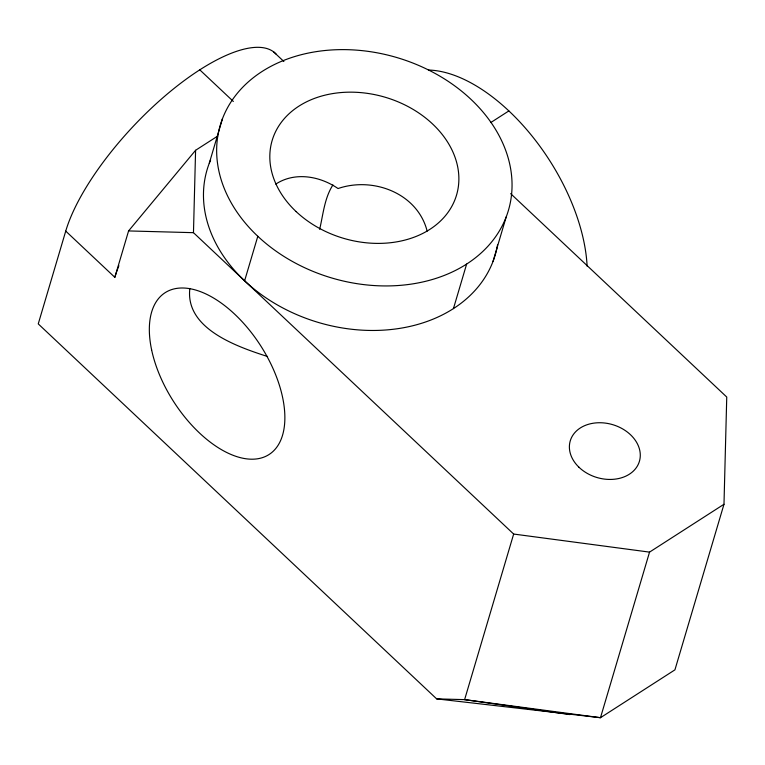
<?xml version="1.0" encoding="UTF-8"?>
<svg xmlns="http://www.w3.org/2000/svg" width="765" height="765" viewBox="0 0 765 765"><rect width="100%" height="100%" fill="white"/><g stroke="black" fill="none" stroke-linecap="round" stroke-linejoin="round"><path stroke-width="1.15" d="M510.647 193.641L726.75 397.045L723.986 504.259L649.542 552.12L513.659 534.047L193.469 232.675L195.591 150.284L217.7 136.074M189.854 288.453C184.958 328.797 237.227 346.727 267.568 356.519M319.665 229.328C323.165 214.42 324.465 198.068 332.918 184.948M276.136 54.105A150.236 53.273 -46.7 0 0 167.65 93.703A150.236 53.273 -46.7 0 0 65.733 231.107L38.25 323.891L436.652 698.875L600.487 717.704L674.931 669.844L723.986 504.259M65.733 231.107L114.836 277.322L128.577 230.934L195.591 150.284M209.294 163.184L222.491 118.651M244.609 280.812L257.805 236.28A150.236 114.922 16.5 0 1 329.036 50.146A150.236 114.922 16.5 0 1 506.21 216.906L493.014 261.448M453.444 308.591L466.64 264.059M513.659 534.047L464.613 699.631L436.652 698.875M649.542 552.12L600.487 717.704L464.613 699.631L570.021 714.587M490.795 122.543L508.84 110.935M275.792 184.097C294.907 171.532 320.076 176.103 338.034 188.544C373.11 176.457 417.537 193.191 427.157 231.135M128.577 230.934L193.469 232.675M273.535 51.781L283.872 61.506M199.761 69.825L233.354 101.449M497.585 244.724A150.236 114.922 16.5 0 1 318.67 322.543A150.236 114.922 16.5 0 1 210.605 159.971M506.21 216.906A150.236 114.922 16.5 0 1 257.805 236.28M428.457 70.036A150.236 80.784 57.3 0 1 587.118 266.172M114.836 277.322A150.236 53.273 -46.7 0 1 118.891 265.723M296.16 211.618A96.151 73.545 16.5 0 0 455.137 199.225A96.151 73.545 16.5 0 0 341.745 92.498A96.151 73.545 16.5 0 0 296.16 211.618M578.856 467.138A36.06 27.578 16.5 0 0 638.718 463.303A36.06 27.578 16.5 0 0 596.949 422.816A36.06 27.578 16.5 0 0 578.856 467.138M151.633 349.93A96.151 51.704 57.3 0 0 265.025 456.657A96.151 51.704 57.3 0 0 234.721 314.214A96.151 51.704 57.3 0 0 151.633 349.93"/></g></svg>
